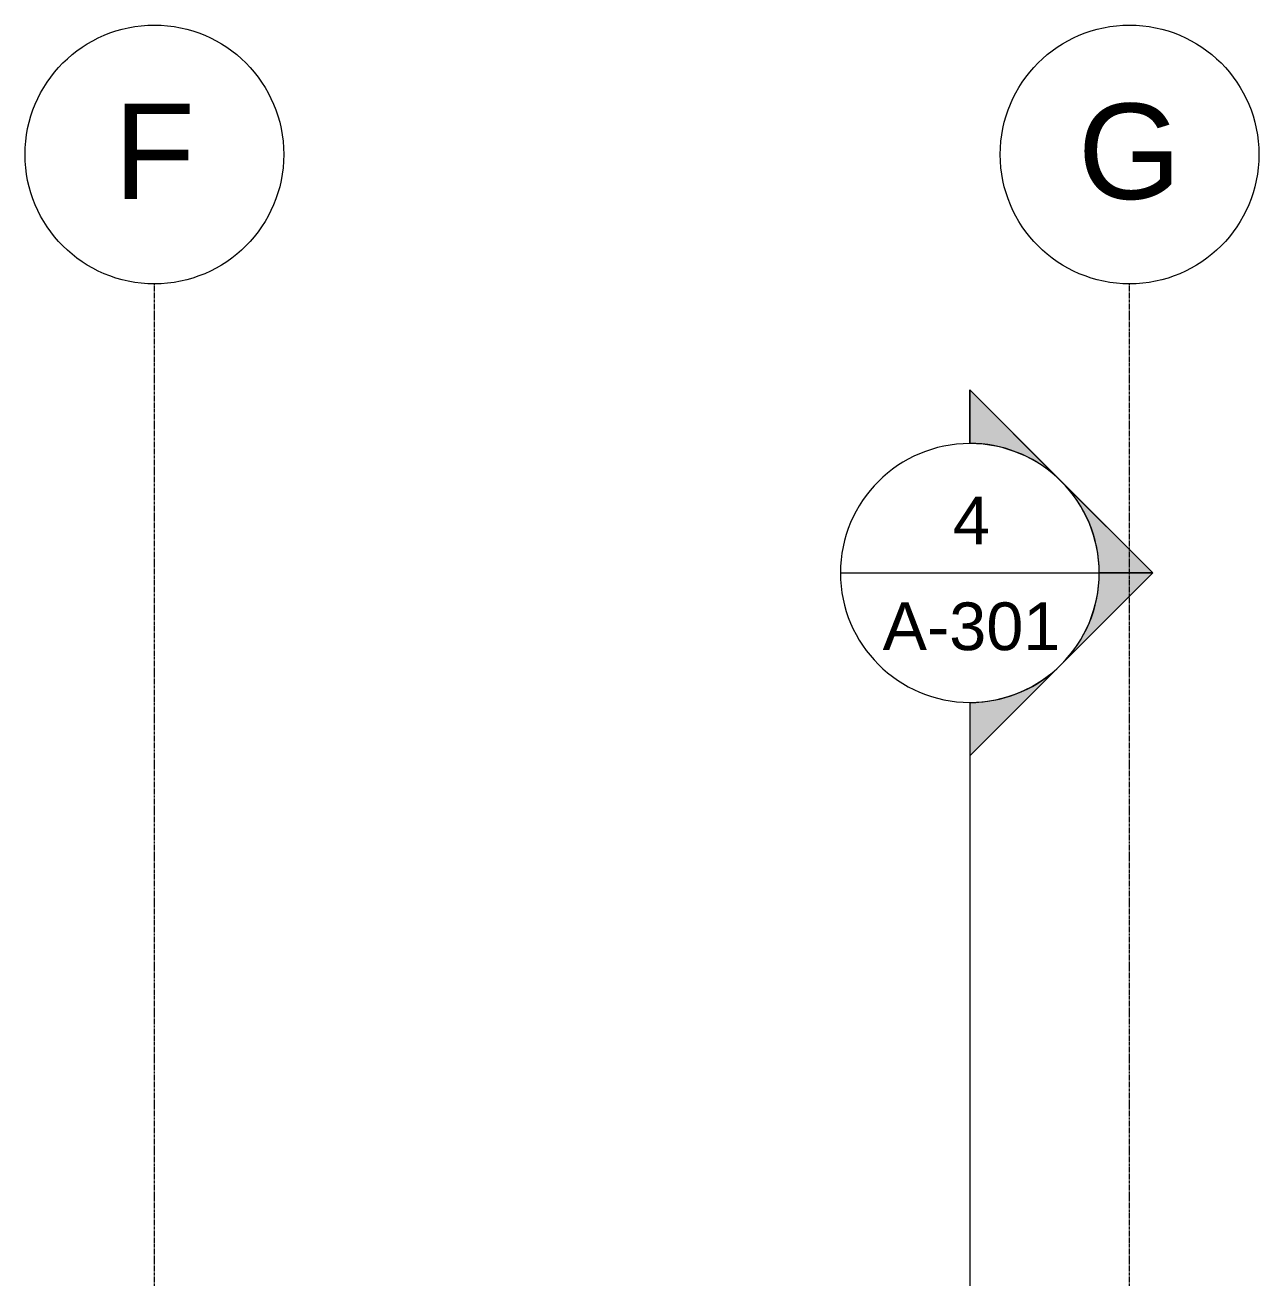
# Model space of a CAD drawing. Header units: inches. Extents: x 20426 to 92531, y -195 to 750.
# Drawn here: x 22076.8 to 22382.1, y 402.8 to 712.7 of the extents above; entities that cross this region are included whole.
import ezdxf

# ---------------------------------------------------------------- set-up
doc = ezdxf.new("R2010")
doc.units = ezdxf.units.IN
doc.header["$MEASUREMENT"] = 0
doc.linetypes.add('Grid Line 1_2_', pattern=[0.875, 0.5, -0.125, 0.125, -0.125])
for name, color, linetype, lineweight in [('G-ANNO-SYMB', 111, 'Continuous', 9), ('S-GRID', 1, 'Continuous', 9), ('S-GRID-IDEN', 1, 'Continuous', 9)]:
    doc.layers.add(name, color=color, linetype=linetype, lineweight=lineweight)
doc.styles.add('Arial_1', font='arial.ttf', dxfattribs={"height": 23.60479})
doc.styles.add('Arial_2', font='arial.ttf', dxfattribs={"height": 11.802395})

# ---------------------------------------------------------------- blocks, each defined once
blk = doc.blocks.new('Grid - Grid Head - Circle-14747-Elevation - West')
at = {"layer": 'S-GRID-IDEN'}
blk.add_circle((21143.8, 680.66), 32, dxfattribs=at)
blk = doc.blocks.new('Section - Section Head - Filled-1526-Elevation - West')
at = {"layer": 'G-ANNO-SYMB'}
h = blk.add_hatch(color=256, dxfattribs=at)
edge = h.paths.add_edge_path(flags=0)
edge.add_arc((22310.53, 577.16), 32.04, 47.9216, 90)
edge.add_line((22310.53, 609.2), (22310.53, 622.41))
edge.add_line((22310.53, 622.41), (22332, 600.94))
h = blk.add_hatch(color=256, dxfattribs=at)
edge = h.paths.add_edge_path(flags=0)
edge.add_line((22333.16, 599.78), (22355.79, 577.16))
edge.add_line((22355.79, 577.16), (22342.53, 577.16))
edge.add_arc((22310.53, 577.16), 32, 0, 45)
h = blk.add_hatch(color=256, dxfattribs=at)
edge = h.paths.add_edge_path(flags=0)
edge.add_arc((22310.53, 577.16), 32, 315, 360)
edge.add_line((22342.53, 577.16), (22355.79, 577.16))
edge.add_line((22355.79, 577.16), (22333.16, 554.53))
h = blk.add_hatch(color=256, dxfattribs=at)
edge = h.paths.add_edge_path(flags=0)
edge.add_line((22332, 553.37), (22310.53, 531.9))
edge.add_line((22310.53, 531.9), (22310.53, 545.12))
edge.add_arc((22310.53, 577.16), 32.04, 270, 312.0784)
for p, q in [((22355.79, 577.16), (22310.53, 622.41)), ((22310.53, 609.16), (22310.53, 622.41)), ((22332, 600.94), (22310.53, 622.41)), ((22310.53, 622.41), (22310.53, 609.2)), ((22355.79, 577.16), (22333.16, 599.78)), ((22355.79, 577.16), (22310.53, 531.9)), ((22333.16, 554.53), (22355.79, 577.16)), ((22342.53, 577.16), (22355.79, 577.16)), ((22355.79, 577.16), (22342.53, 577.16)), ((22310.53, 531.9), (22332, 553.37)), ((22310.53, 545.16), (22310.53, 531.9)), ((22310.53, 545.12), (22310.53, 531.9))]:
    blk.add_line(p, q, dxfattribs=at)
for radius, start, end in [(32, 90, 270), (32.04, 47.9216, 90), (32, 270, 90), (32, 0, 45), (32, 315, 0), (32.04, 270, 312.0784)]:
    blk.add_arc((22310.53, 577.16), radius, start, end, dxfattribs=at)

msp = doc.modelspace()

# ---------------------------------------------------------------- linework, layer by layer
at = {"layer": 'G-ANNO-SYMB'}
for p, q in [((22278.53, 577.16), (22342.53, 577.16)), ((22310.53, 545.16), (22310.53, -54.82))]:
    msp.add_line(p, q, dxfattribs=at)
at = {"layer": 'S-GRID', "linetype": 'Grid Line 1_2_'}
for p, q in [((22108.8, -132), (22108.8, 648.66)), ((22350.05, -132), (22350.05, 648.66))]:
    msp.add_line(p, q, dxfattribs=at)

# ---------------------------------------------------------------- block references
at = {"layer": 'G-ANNO-SYMB'}
msp.add_blockref('Section - Section Head - Filled-1526-Elevation - West', (0, 0), dxfattribs=at)
at = {"layer": 'S-GRID-IDEN'}
for p in [(965, 0), (1206.25, 0)]:
    msp.add_blockref('Grid - Grid Head - Circle-14747-Elevation - West', p, dxfattribs=at)

# ---------------------------------------------------------------- texts
at = {"layer": 'G-ANNO-SYMB', "attachment_point": 2, "line_spacing_factor": 0.938532, "style": 'Arial_2'}
for s, insert, char_height, width in [('4', (22310.94, 596.05), 11.8, 10.944), ('A-301', (22310.94, 569.87), 11.802, 52.416)]:
    msp.add_mtext(s, dxfattribs=dict(at, insert=insert, char_height=char_height, width=width))

# ---------------------------------------------------------------- next in the draw order: texts
at = {"layer": 'S-GRID-IDEN', "char_height": 23.6, "attachment_point": 2, "line_spacing_factor": 0.938532, "style": 'Arial_1', "bg_fill": 3, "box_fill_scale": 1.25, "bg_fill_color": 0, "bg_fill_transparency": 0}
for s, insert, width in [('F', (22108.8, 693.24), 23.904), ('G', (22350.05, 693.24), 30.528)]:
    msp.add_mtext(s, dxfattribs=dict(at, insert=insert, width=width))

doc.saveas('drawing.dxf')
